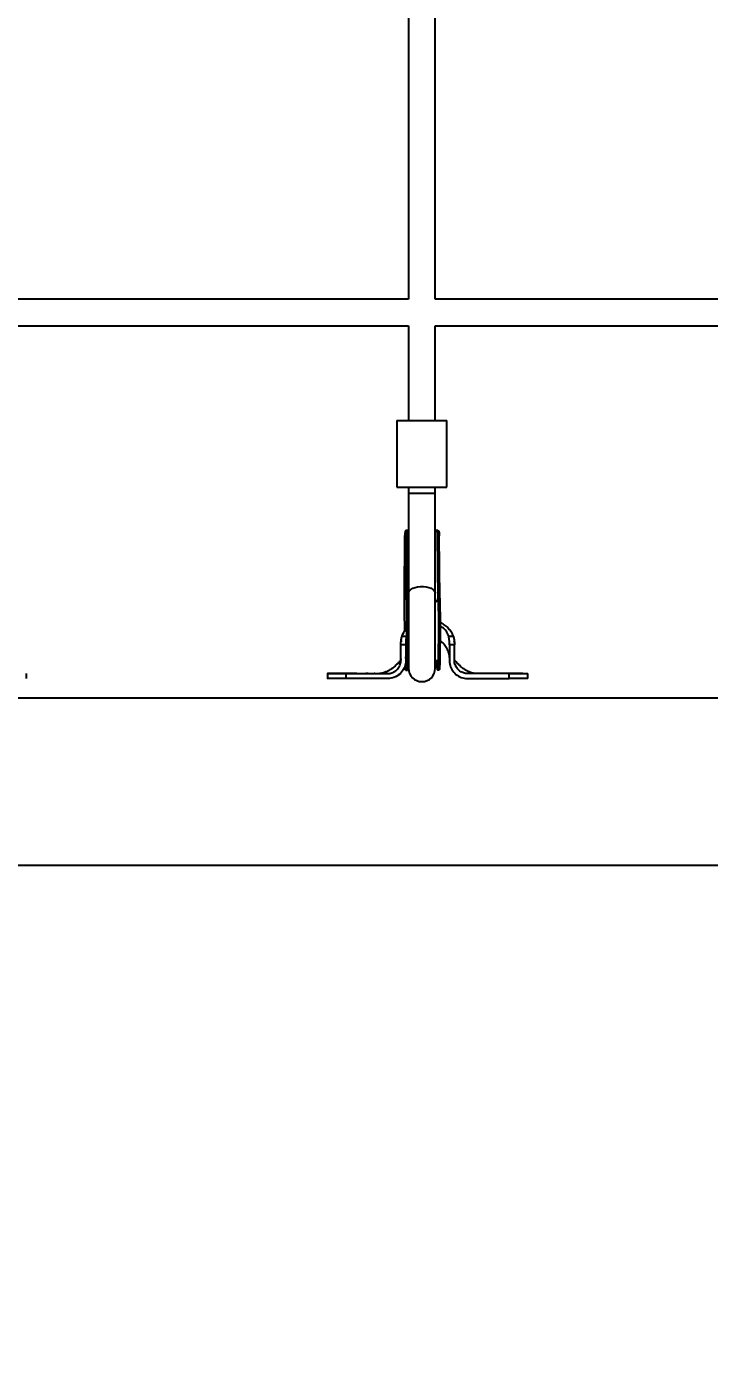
# Model space of a CAD drawing. Header units: millimetres. Extents: x -3907 to 4858, y -4880 to 3482.
# Drawn here: x -919 to -510, y 137 to 934 of the extents above; entities that cross this region are included whole.
import ezdxf

# ---------------------------------------------------------------- set-up
doc = ezdxf.new("R2010")
doc.units = ezdxf.units.MM
doc.layers.add('DIKOM_ОБЪЕКТ', color=7, linetype='Continuous')
doc.layers.add('DIKOM_РАЗМЕР_ОБЪЕКТА', color=7, linetype='Continuous')
doc.styles.add('style1', font='arial.ttf', dxfattribs={"width": 0.8})
doc.dimstyles.new('1-50', dxfattribs={"dimtxt": 300, "dimasz": 200, "dimexe": 100, "dimexo": 0, "dimgap": 100, "dimtad": 1, "dimdec": 0, "dimtxsty": 'style1', "dimcen": 0, "dimclrd": 7, "dimclre": 7, "dimadec": 1, "dimazin": 2, "dimtfac": 1, "dimtdec": 0, "dimtmove": 0, "dimatfit": 3, "dimfxl": 0, "dimlwd": 25, "dimlwe": 18, "dimarcsym": 0})

# ---------------------------------------------------------------- blocks, each defined once
blk = doc.blocks.new('*D1')
at = {"layer": 'Defpoints', "color": 0, "transparency": 16777216}
for p in [(-526.31, 1981.63), (-1733.08, -2318.37), (-526.31, -2318.37)]:
    blk.add_point(p, dxfattribs=at)
at = {"layer": 'DIKOM_РАЗМЕР_ОБЪЕКТА', "color": 7, "lineweight": 18, "transparency": 16777216}
for p, q in [((-526.31, 1981.63), (-1833.08, 1981.63)), ((-526.31, -2318.37), (-1833.08, -2318.37))]:
    blk.add_line(p, q, dxfattribs=at)
at = {"layer": 'DIKOM_РАЗМЕР_ОБЪЕКТА', "color": 7, "lineweight": 25, "transparency": 16777216}
blk.add_line((-1733.08, 1781.63), (-1733.08, -2118.37), dxfattribs=at)
at = {"layer": 'DIKOM_РАЗМЕР_ОБЪЕКТА', "color": 7, "transparency": 16777216}
for points in [[(-1766.41, 1781.63), (-1699.75, 1781.63), (-1733.08, 1981.63)], [(-1766.41, -2118.37), (-1699.75, -2118.37), (-1733.08, -2318.37)]]:
    blk.add_solid(points, dxfattribs=at)
at = {"layer": 'DIKOM_РАЗМЕР_ОБЪЕКТА', "color": 0, "transparency": 16777216, "insert": (-1986.36, -168.37), "char_height": 300, "attachment_point": 5, "rotation": 90, "style": 'style1'}
blk.add_mtext('4300', dxfattribs=at)

msp = doc.modelspace()

# ---------------------------------------------------------------- linework, layer by layer
at = {"layer": 'DIKOM_ОБЪЕКТ'}
for p, q in [((-690.19, 1054.51), (-690.19, 770.51)), ((-674.19, 770.51), (-674.19, 1054.51)), ((-690.19, 770.51), (-974.19, 770.51)), ((-390.19, 770.51), (-674.19, 770.51)), ((-974.19, 754.51), (-690.19, 754.51)), ((-690.19, 754.51), (-690.19, 697.85)), ((-674.19, 697.85), (-674.19, 754.51)), ((-674.19, 754.51), (-390.19, 754.51)), ((-697.19, 697.85), (-697.19, 657.85)), ((-697.19, 697.85), (-667.19, 697.85)), ((-667.19, 657.85), (-667.19, 697.85)), ((-697.19, 657.85), (-667.19, 657.85)), ((-690.19, 657.85), (-690.19, 654.4)), ((-690.19, 654.4), (-690.19, 594.54)), ((-690.19, 654.4), (-674.19, 654.4)), ((-674.19, 654.4), (-674.19, 657.85)), ((-674.19, 594.54), (-674.19, 654.4)), ((-692.51, 592.43), (-692.32, 629.11)), ((-691.87, 629.76), (-691.42, 591.37)), ((-690.74, 631.99), (-691.79, 631.99)), ((-690.36, 631.83), (-691.43, 631.82)), ((-672.71, 632.06), (-673.76, 632.06)), ((-672.49, 631.9), (-673.55, 631.89)), ((-691.42, 591.45), (-691.86, 628.72)), ((-690.86, 628.72), (-691.86, 628.72)), ((-690.42, 591.46), (-690.86, 628.72)), ((-671.86, 628.8), (-672.86, 628.79)), ((-672.42, 591.53), (-672.86, 628.79)), ((-671.42, 591.53), (-671.86, 628.8)), ((-691.42, 591.45), (-690.42, 591.46)), ((-691.42, 591.37), (-691.42, 591.45)), ((-690.42, 591.38), (-690.26, 590.72)), ((-690.19, 589.91), (-690.41, 590.02)), ((-690.19, 594.54), (-690.19, 549.57)), ((-674.19, 549.57), (-674.19, 594.54)), ((-672.42, 591.53), (-671.42, 591.53)), ((-694.65, 566.16), (-694.68, 565.47)), ((-694.08, 568.74), (-691.36, 568.74)), ((-666.13, 568.74), (-663.41, 568.74)), ((-662.78, 565.04), (-662.83, 565.74)), ((-662.78, 565.02), (-662.79, 565.74)), ((-694.74, 555.39), (-694.74, 563.53)), ((-691.74, 563.53), (-694.74, 563.53)), ((-691.74, 563.53), (-691.74, 555.39)), ((-690.38, 561.06), (-690.19, 561.4)), ((-662.74, 563.53), (-665.74, 563.53)), ((-665.74, 563.53), (-665.74, 555.39)), ((-662.74, 555.39), (-662.74, 563.53)), ((-694.74, 554.39), (-694.74, 555.39)), ((-691.74, 555.39), (-691.74, 554.39)), ((-665.74, 555.39), (-665.74, 554.39)), ((-662.74, 554.39), (-662.74, 555.39)), ((-918.74, 543.39), (-918.74, 546.39)), ((-733.47, 546.39), (-738.74, 546.39)), ((-738.74, 546.39), (-738.74, 543.39)), ((-730.25, 546.39), (-731.52, 546.39)), ((-727.46, 543.39), (-727.46, 546.39)), ((-727.46, 546.39), (-702.74, 546.39)), ((-702.74, 543.39), (-727.46, 543.39)), ((-697.77, 544.64), (-696.01, 545.69)), ((-696.13, 545.6), (-695.31, 546.35)), ((-691.8, 548.49), (-690.8, 548.5)), ((-672.8, 548.57), (-671.8, 548.57)), ((-654.74, 543.39), (-630.03, 543.39)), ((-630.03, 546.39), (-654.73, 546.39)), ((-630.03, 543.39), (-630.03, 546.39)), ((-625.88, 546.39), (-618.77, 546.39)), ((-618.74, 543.39), (-618.74, 546.39)), ((-1.31, 531.63), (-1051.31, 531.63)), ((-1.31, 431.63), (-1051.31, 431.63))]:
    msp.add_line(p, q, dxfattribs=at)
at = {"layer": 'DIKOM_ОБЪЕКТ', "flags": 128}
for points in [[(-690.19, 594.54), (-690.08, 595.18), (-689.62, 596.01), (-688.81, 596.78), (-687.69, 597.43), (-686.31, 597.96), (-684.74, 598.32), (-683.05, 598.5), (-681.33, 598.5), (-679.64, 598.32), (-678.07, 597.96), (-676.69, 597.43), (-675.57, 596.78), (-674.76, 596.01), (-674.3, 595.18), (-674.19, 594.54)], [(-692.46, 571.79), (-692.47, 572.94), (-692.5, 576.22), (-692.51, 579.54), (-692.52, 582.86), (-692.52, 586.14), (-692.52, 589.34), (-692.51, 592.43)], [(-691.42, 591.45), (-691.39, 588.32), (-691.36, 585.09), (-691.34, 581.79), (-691.33, 578.47), (-691.32, 575.16), (-691.32, 571.9), (-691.32, 568.73), (-691.34, 565.68), (-691.36, 562.79), (-691.38, 560.09), (-691.42, 557.61), (-691.45, 555.39), (-691.5, 553.44), (-691.55, 551.79), (-691.6, 550.46), (-691.66, 549.46), (-691.72, 548.81), (-691.78, 548.51), (-691.84, 548.57), (-691.91, 548.98), (-691.97, 549.75), (-692.04, 550.85), (-692.07, 551.59)], [(-690.42, 591.46), (-690.39, 588.33), (-690.36, 585.09), (-690.34, 581.8), (-690.33, 578.48), (-690.32, 575.17), (-690.32, 571.9), (-690.32, 568.73), (-690.34, 565.68), (-690.36, 562.79), (-690.38, 560.09), (-690.42, 557.61), (-690.46, 555.39), (-690.5, 553.44), (-690.55, 551.79), (-690.6, 550.46), (-690.66, 549.47), (-690.72, 548.82), (-690.78, 548.52), (-690.8, 548.5)], [(-690.26, 590.72), (-690.25, 590.71), (-690.19, 590.59)], [(-672.42, 591.53), (-672.39, 588.4), (-672.36, 585.16), (-672.34, 581.87), (-672.33, 578.55), (-672.32, 575.24), (-672.32, 571.97), (-672.33, 568.8), (-672.34, 565.75), (-672.36, 562.86), (-672.39, 560.16), (-672.42, 557.68), (-672.46, 555.46), (-672.5, 553.51), (-672.55, 551.86), (-672.6, 550.53), (-672.66, 549.54), (-672.72, 548.89), (-672.78, 548.59), (-672.85, 548.64), (-672.91, 549.06), (-672.97, 549.82), (-673.04, 550.92), (-673.1, 552.36), (-673.16, 554.11), (-673.18, 554.69)], [(-671.42, 591.53), (-671.39, 588.4), (-671.36, 585.17), (-671.34, 581.87), (-671.33, 578.55), (-671.32, 575.24), (-671.32, 571.98), (-671.33, 568.8), (-671.34, 565.76), (-671.36, 562.86), (-671.39, 560.16), (-671.42, 557.69), (-671.46, 555.46), (-671.5, 553.52), (-671.55, 551.87), (-671.6, 550.54), (-671.66, 549.54), (-671.72, 548.89), (-671.78, 548.59), (-671.8, 548.57)]]:
    msp.add_lwpolyline(points, dxfattribs=at)
at = {"layer": 'DIKOM_ОБЪЕКТ'}
for centre, radius, start, end in [((-689.83, 592.86), 2.72, 189.16347, 236.89312), ((-675.23, 592.09), 2.87, 291.37314, 348.62136), ((-682.19, 549.57), 8, 180, 0)]:
    msp.add_arc(centre, radius, start, end, dxfattribs=at)
for points, knots in [([(-691.4, 631.82), (-691.48, 631.87), (-691.81, 632.07), (-692.09, 631.95), (-692.28, 631.39), (-692.31, 630.41), (-692.32, 629.52), (-692.32, 629.11)], [0, 0, 0, 0, 0.08155, 0.324212, 0.55421, 0.789107, 1, 1, 1, 1]), ([(-691.86, 628.72), (-691.87, 629.22), (-691.88, 630.22), (-691.87, 631.25), (-691.76, 631.79), (-691.52, 631.77), (-691.43, 631.77)], [0, 0, 0, 0, 0.282221, 0.564515, 0.843707, 1, 1, 1, 1]), ([(-690.36, 631.77), (-690.48, 631.77), (-690.75, 631.78), (-690.86, 631.23), (-690.88, 630.23), (-690.87, 629.24), (-690.86, 628.72)], [0, 0, 0, 0, 0.180751, 0.441765, 0.70565, 1, 1, 1, 1]), ([(-690.74, 631.94), (-690.66, 631.95), (-690.53, 631.98), (-690.29, 631.84), (-690.2, 631.79)], [0, 0, 0, 0, 0.634293, 1, 1, 1, 1]), ([(-672.86, 628.79), (-672.87, 629.29), (-672.88, 630.28), (-672.95, 631.34), (-673.2, 631.88), (-673.61, 631.95), (-674.05, 631.73), (-674.2, 631.65)], [0, 0, 0, 0, 0.224292, 0.448658, 0.670005, 0.880397, 1, 1, 1, 1]), ([(-674.19, 631.88), (-674.09, 631.94), (-673.89, 632.06), (-673.81, 632.02), (-673.76, 632)], [0, 0, 0, 0, 0.485265, 1, 1, 1, 1]), ([(-672.71, 632), (-672.77, 632.02), (-672.86, 632.05), (-673.04, 631.93), (-673.08, 631.9)], [0, 0, 0, 0, 0.737948, 1, 1, 1, 1]), ([(-672.49, 631.84), (-672.37, 631.84), (-672.1, 631.85), (-671.95, 631.27), (-671.88, 630.25), (-671.87, 629.29), (-671.86, 628.8)], [0, 0, 0, 0, 0.189921, 0.454973, 0.723242, 1, 1, 1, 1]), ([(-691.24, 590.64), (-691.23, 589.57), (-691.21, 587.45), (-691.18, 584.19), (-691.15, 580.98), (-691.13, 577.87), (-691.12, 574.89), (-691.1, 571.23), (-691.08, 567.1), (-691.07, 562.93), (-691.04, 559.64), (-691, 557.2), (-690.95, 555.51), (-690.85, 554.48), (-690.76, 553.94), (-690.64, 553.92), (-690.6, 553.91)], [0, 0, 0, 0, 0.070744, 0.139244, 0.205479, 0.269428, 0.331072, 0.390399, 0.501912, 0.604078, 0.696877, 0.780344, 0.854565, 0.919681, 0.975897, 1, 1, 1, 1]), ([(-694.08, 568.74), (-693.91, 569.17), (-693.24, 570.86), (-692.2, 572.49), (-691.15, 573.44), (-691.11, 573.48)], [0, 0, 0, 0, 0.25011, 0.969424, 1, 1, 1, 1]), ([(-671.33, 576.95), (-671.32, 576.95), (-670.49, 576.64), (-668.89, 575.67), (-666.7, 573.95), (-664.7, 571.65), (-663.86, 569.76), (-663.41, 568.74)], [0, 0, 0, 0, 0.000734, 0.227658, 0.470653, 0.713427, 1, 1, 1, 1]), ([(-666.13, 568.74), (-666.34, 569.32), (-666.92, 570.9), (-668.61, 573.18), (-670.41, 574.38), (-671.32, 574.99)], [0, 0, 0, 0, 0.222975, 0.608919, 1, 1, 1, 1]), ([(-694.74, 564.61), (-694.72, 565.3), (-694.67, 566.72), (-694.28, 568.06), (-694.08, 568.74)], [0, 0, 0, 0, 0.492158, 1, 1, 1, 1]), ([(-691.36, 568.74), (-691.38, 568.66), (-691.5, 568.26), (-691.72, 567.2), (-691.75, 565.53), (-691.75, 564.2), (-691.74, 563.53)], [0, 0, 0, 0, 0.048359, 0.242138, 0.618943, 1, 1, 1, 1]), ([(-671.34, 565.98), (-670.87, 565.67), (-669.61, 564.81), (-667.98, 562.85), (-666.54, 560.22), (-665.88, 557.71), (-665.75, 556.06), (-665.74, 555.45), (-665.74, 555.38)], [0, 0, 0, 0, 0.134953, 0.367137, 0.60266, 0.852668, 0.983505, 1, 1, 1, 1]), ([(-665.74, 563.53), (-665.74, 563.61), (-665.74, 564.04), (-665.75, 564.8), (-665.71, 566.47), (-665.95, 567.77), (-666.13, 568.74)], [0, 0, 0, 0, 0.048445, 0.242263, 0.436066, 1, 1, 1, 1]), ([(-663.41, 568.74), (-663.22, 568.08), (-662.82, 566.74), (-662.77, 565.33), (-662.74, 564.61)], [0, 0, 0, 0, 0.491629, 1, 1, 1, 1]), ([(-694.74, 563.53), (-694.74, 563.62), (-694.74, 563.98), (-694.74, 564.34), (-694.74, 564.61)], [0, 0, 0, 0, 0.256317, 1, 1, 1, 1]), ([(-691.74, 555.33), (-691.74, 555.42), (-691.74, 555.59), (-691.74, 555.91), (-691.69, 556.6), (-691.65, 557.38), (-691.46, 557.96), (-691.41, 558.11)], [0, 0, 0, 0, 0.102279, 0.189612, 0.350707, 0.838096, 1, 1, 1, 1]), ([(-662.74, 564.61), (-662.74, 564.52), (-662.74, 564.16), (-662.74, 563.8), (-662.74, 563.53)], [0, 0, 0, 0, 0.25633, 1, 1, 1, 1]), ([(-694.74, 555.21), (-694.74, 555.12), (-694.75, 554.94), (-694.76, 554.89), (-694.76, 554.85), (-694.78, 554.77), (-694.79, 554.73), (-694.8, 554.7), (-694.82, 554.67), (-694.84, 554.61), (-694.94, 554.36), (-695.47, 553.67), (-696.38, 552.76), (-697.57, 551.49), (-698.66, 550.49), (-699.54, 549.77), (-700.46, 549.12), (-701.56, 548.42), (-702.99, 547.65), (-704.73, 546.93), (-706.55, 546.46), (-707.25, 546.41), (-707.61, 546.39)], [0, 0, 0, 0, 0.01819, 0.034394, 0.052853, 0.056714, 0.058315, 0.059782, 0.061262, 0.062947, 0.067441, 0.091965, 0.171067, 0.268638, 0.337576, 0.396368, 0.442791, 0.50219, 0.593495, 0.710959, 0.847914, 1, 1, 1, 1]), ([(-691.74, 554.39), (-691.74, 554.31), (-691.75, 553.88), (-691.87, 552.22), (-692.67, 549.46), (-694.89, 546.39), (-697.99, 544.24), (-700.78, 543.45), (-702.38, 543.4), (-702.74, 543.39)], [0, 0, 0, 0, 0.01481, 0.074111, 0.290042, 0.505972, 0.720965, 0.936014, 1, 1, 1, 1]), ([(-702.74, 546.39), (-702.52, 546.4), (-701.4, 546.43), (-699.41, 546.96), (-697.14, 548.47), (-695.5, 550.66), (-694.81, 552.76), (-694.76, 554.02), (-694.74, 554.39)], [0, 0, 0, 0, 0.054118, 0.268333, 0.482508, 0.697284, 0.911981, 1, 1, 1, 1]), ([(-674.19, 553.56), (-674.18, 553.55), (-674.05, 553.4), (-673.94, 553.34), (-673.87, 553.39), (-673.85, 553.4)], [0, 0, 0, 0, 0.023953, 0.648693, 1, 1, 1, 1]), ([(-665.74, 554.39), (-665.74, 554.31), (-665.74, 553.88), (-665.62, 552.23), (-664.82, 549.48), (-662.63, 546.42), (-659.55, 544.27), (-656.75, 543.46), (-655.13, 543.4), (-654.74, 543.39)], [0, 0, 0, 0, 0.014809, 0.074109, 0.288787, 0.503469, 0.718037, 0.933097, 1, 1, 1, 1]), ([(-649.77, 546.39), (-650.09, 546.41), (-650.69, 546.44), (-652.22, 546.78), (-653.77, 547.33), (-655.28, 548.05), (-656.52, 548.78), (-657.63, 549.54), (-658.58, 550.28), (-659.64, 551.23), (-660.69, 552.37), (-661.61, 553.24), (-662.26, 553.96), (-662.57, 554.4), (-662.65, 554.61), (-662.67, 554.66), (-662.68, 554.68), (-662.69, 554.71), (-662.7, 554.74), (-662.72, 554.82), (-662.72, 554.83), (-662.74, 554.93), (-662.74, 554.97), (-662.75, 555.29), (-662.75, 555.7), (-662.74, 556.04)], [0, 0, 0, 0, 0.124105, 0.238103, 0.339913, 0.425652, 0.508322, 0.557904, 0.611275, 0.676133, 0.757213, 0.823996, 0.864588, 0.883789, 0.887179, 0.888515, 0.889677, 0.890775, 0.891903, 0.894482, 0.911792, 0.925079, 0.932809, 0.941956, 1, 1, 1, 1]), ([(-654.73, 546.39), (-654.82, 546.39), (-655.28, 546.4), (-656.49, 546.52), (-658.43, 547.14), (-660.53, 548.65), (-662.1, 550.88), (-662.7, 552.93), (-662.73, 554.11), (-662.74, 554.39)], [0, 0, 0, 0, 0.0221056, 0.1106363, 0.2890249, 0.5028944, 0.7177121, 0.9318358, 1, 1, 1, 1]), ([(-727.46, 543.39), (-727.54, 543.39), (-727.92, 543.39), (-729.5, 543.39), (-731.81, 543.39), (-734.33, 543.39), (-736.23, 543.39), (-737.66, 543.39), (-738.48, 543.39), (-738.83, 543.39), (-738.73, 543.39), (-738.73, 543.39)], [0, 0, 0, 0, 0.011402, 0.056975, 0.240212, 0.388697, 0.541494, 0.689979, 0.842776, 0.991264, 1, 1, 1, 1]), ([(-738.72, 546.39), (-738.73, 546.39), (-738.82, 546.39), (-738.47, 546.39), (-737.61, 546.39), (-736.18, 546.39), (-734.24, 546.39), (-731.47, 546.39), (-728.97, 546.39), (-727.46, 546.39)], [0, 0, 0, 0, 0.012296, 0.165142, 0.313685, 0.466531, 0.615073, 0.767916, 1, 1, 1, 1]), ([(-730.47, 546.39), (-731.09, 546.39), (-732.3, 546.39), (-733.08, 546.39), (-733.47, 546.39)], [0, 0, 0, 0, 0.507949, 1, 1, 1, 1]), ([(-725.87, 546.39), (-727.17, 546.39), (-729.66, 546.39), (-731.99, 546.39), (-733.11, 546.39)], [0, 0, 0, 0, 0.521856, 1, 1, 1, 1]), ([(-721.14, 546.39), (-722.45, 546.39), (-724.96, 546.39), (-726.92, 546.39), (-727.85, 546.39)], [0, 0, 0, 0, 0.522516, 1, 1, 1, 1]), ([(-714.29, 546.39), (-714.28, 546.39), (-714.21, 546.39), (-714.61, 546.39), (-715.16, 546.39), (-715.67, 546.39), (-715.76, 546.39)], [0, 0, 0, 0, 0.106452, 0.508315, 0.910126, 1, 1, 1, 1]), ([(-710.41, 546.4), (-710.45, 546.4), (-710.55, 546.4), (-710.65, 546.41), (-710.7, 546.41)], [0, 0, 0, 0, 0.500002, 1, 1, 1, 1]), ([(-695.86, 545.81), (-695.81, 545.85), (-695.7, 545.94), (-695.58, 546.04), (-695.52, 546.1)], [0, 0, 0, 0, 0.499812, 1, 1, 1, 1]), ([(-649.31, 546.41), (-649.38, 546.41), (-649.51, 546.41), (-649.65, 546.41), (-649.72, 546.41)], [0, 0, 0, 0, 0.498436, 1, 1, 1, 1]), ([(-629.37, 546.39), (-630.31, 546.39), (-632.26, 546.39), (-634.76, 546.39), (-636.07, 546.39)], [0, 0, 0, 0, 0.477543, 1, 1, 1, 1]), ([(-621.85, 546.39), (-622.76, 546.39), (-625.9, 546.39), (-629.03, 546.39), (-631.26, 546.39)], [0, 0, 0, 0, 0.291629, 1, 1, 1, 1]), ([(-630.03, 546.39), (-629.94, 546.39), (-629.53, 546.39), (-627.81, 546.39), (-625.4, 546.39), (-622.86, 546.39), (-621.03, 546.39), (-619.69, 546.39), (-618.88, 546.39), (-618.8, 546.39), (-618.77, 546.39)], [0, 0, 0, 0, 0.012363, 0.06189, 0.261115, 0.409637, 0.562456, 0.710967, 0.863782, 1, 1, 1, 1]), ([(-618.76, 543.39), (-618.8, 543.39), (-618.89, 543.39), (-619.74, 543.39), (-621.08, 543.39), (-622.95, 543.39), (-625.13, 543.39), (-627.52, 543.39), (-629.18, 543.39), (-630.03, 543.39)], [0, 0, 0, 0, 0.144052, 0.292539, 0.445328, 0.593808, 0.746601, 0.872025, 1, 1, 1, 1])]:
    msp.add_open_spline(points, degree=3, knots=knots, dxfattribs=at)

# ---------------------------------------------------------------- dimensions: what is measured, and where the dimension line sits
at = {"layer": 'DIKOM_РАЗМЕР_ОБЪЕКТА'}
dim = msp.add_linear_dim(base=(-1733.08, -2318.37), p1=(-526.31, 1981.63), p2=(-526.31, -2318.37), angle=90, dimstyle='1-50', dxfattribs=at)
dim.commit()
dim.dimension.update_dxf_attribs({"geometry": '*D1', "text_midpoint": (-1733.08, -168.37), "dimtype": 160})

doc.saveas('drawing.dxf')
